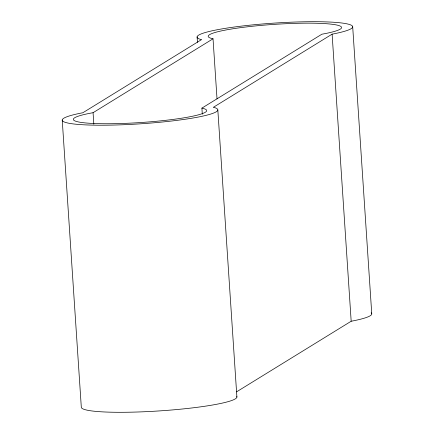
<?xml version="1.0" encoding="UTF-8"?>
<svg xmlns="http://www.w3.org/2000/svg" width="434" height="434" viewBox="0 0 434 434"><rect width="100%" height="100%" fill="white"/><g stroke="black" fill="none" stroke-linecap="round" stroke-linejoin="round"><path stroke-width="0.65" d="M202.304 114.202L201.902 108.12L203.329 108.467A66.825 7.562 -3.8 0 1 189.842 116.773L186.837 117.332A66.825 7.562 -3.8 0 1 78.239 121.9L76.731 121.536A66.825 7.562 -3.8 0 1 90.218 113.225L93.066 112.699L213.029 38.794L217.022 98.914M201.902 108.12L321.871 34.21L324.713 33.684A66.825 7.562 -3.8 0 0 288.388 23.604A66.825 7.562 -3.8 0 0 211.602 38.447L213.029 38.794M332.108 34.15L213.43 107.269L213.886 107.377A77.968 8.826 -3.8 0 1 198.148 117.072L194.638 117.722A77.968 8.826 -3.8 0 1 67.937 123.055L66.18 122.627A77.968 8.826 -3.8 0 1 81.912 112.932L82.823 112.764L201.501 39.646L201.05 39.537A77.968 8.826 -3.8 0 1 290.639 22.215A77.968 8.826 -3.8 0 1 333.019 33.982L332.108 34.15L351.177 321.236L236.53 391.869M351.177 321.236L352.088 321.068A77.968 8.826 -3.8 0 0 371.77 313.961L352.701 26.875M217.83 109.965L236.899 397.05M197.101 36.95L197.459 42.353M93.066 112.699L93.825 124.184M62.23 120.039L81.299 407.125A77.968 8.826 -3.8 0 0 85.243 409.712L87.006 410.141A77.968 8.826 -3.8 0 0 213.707 404.808L217.217 404.157A77.968 8.826 -3.8 0 0 236.769 396.481M371.178 312.849A77.968 8.826 -3.8 0 1 371.64 313.391"/></g></svg>
